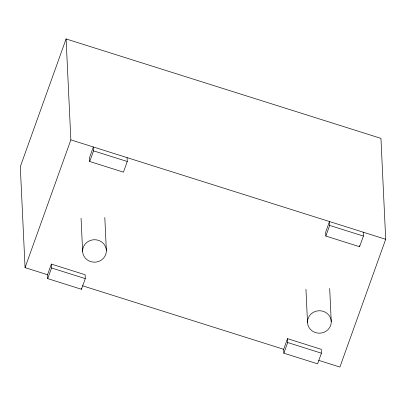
<?xml version="1.0" encoding="UTF-8"?>
<svg xmlns="http://www.w3.org/2000/svg" width="406" height="406" viewBox="0 0 406 406"><rect width="100%" height="100%" fill="white"/><g stroke="black" fill="none" stroke-linecap="round" stroke-linejoin="round"><path stroke-width="0.61" d="M318.751 360.376L339.903 367.054L385.7 239.286L380.94 138.365L66.097 38.946L20.3 166.714L25.06 267.635L47.421 274.695M25.06 267.635L70.857 139.872L66.097 38.946M51.364 264.088L47.548 274.735L47.73 278.617L81.464 289.27L85.28 278.623L85.098 274.74L51.364 264.088L51.547 267.97L47.73 278.617M89.716 161.502L93.532 150.854L93.35 146.972L89.533 157.619L89.716 161.502L123.444 172.154L127.266 161.507L127.078 157.624M283.677 349.302L287.494 338.655L321.227 349.307L321.41 353.184L317.593 363.832L283.86 353.184L283.677 349.302L82.469 285.763M283.86 353.184L287.676 342.537L287.494 338.655M325.845 236.064L329.662 225.416L329.479 221.534L325.663 232.181L325.845 236.064L359.579 246.716L363.395 236.069L363.213 232.186M70.857 139.872L385.7 239.286M93.532 150.854L127.266 161.507M329.662 225.416L363.395 236.069M51.547 267.97L85.28 278.623M287.676 342.537L321.41 353.184M359.523 245.605L359.579 246.716M329.687 288.504L331.25 321.567A11.875 11.221 -2.7 0 1 313.752 331.875A11.875 11.221 -2.7 0 1 313.138 312.447A11.875 11.221 -2.7 0 1 331.25 321.567M305.951 289.295L307.509 322.359M104.804 217.489L106.362 250.553A11.875 11.221 -2.7 0 1 88.863 260.86A11.875 11.221 -2.7 0 1 88.249 241.433A11.875 11.221 -2.7 0 1 106.362 250.553M81.063 218.281L82.621 251.344M81.413 288.158L81.464 289.27"/></g></svg>
